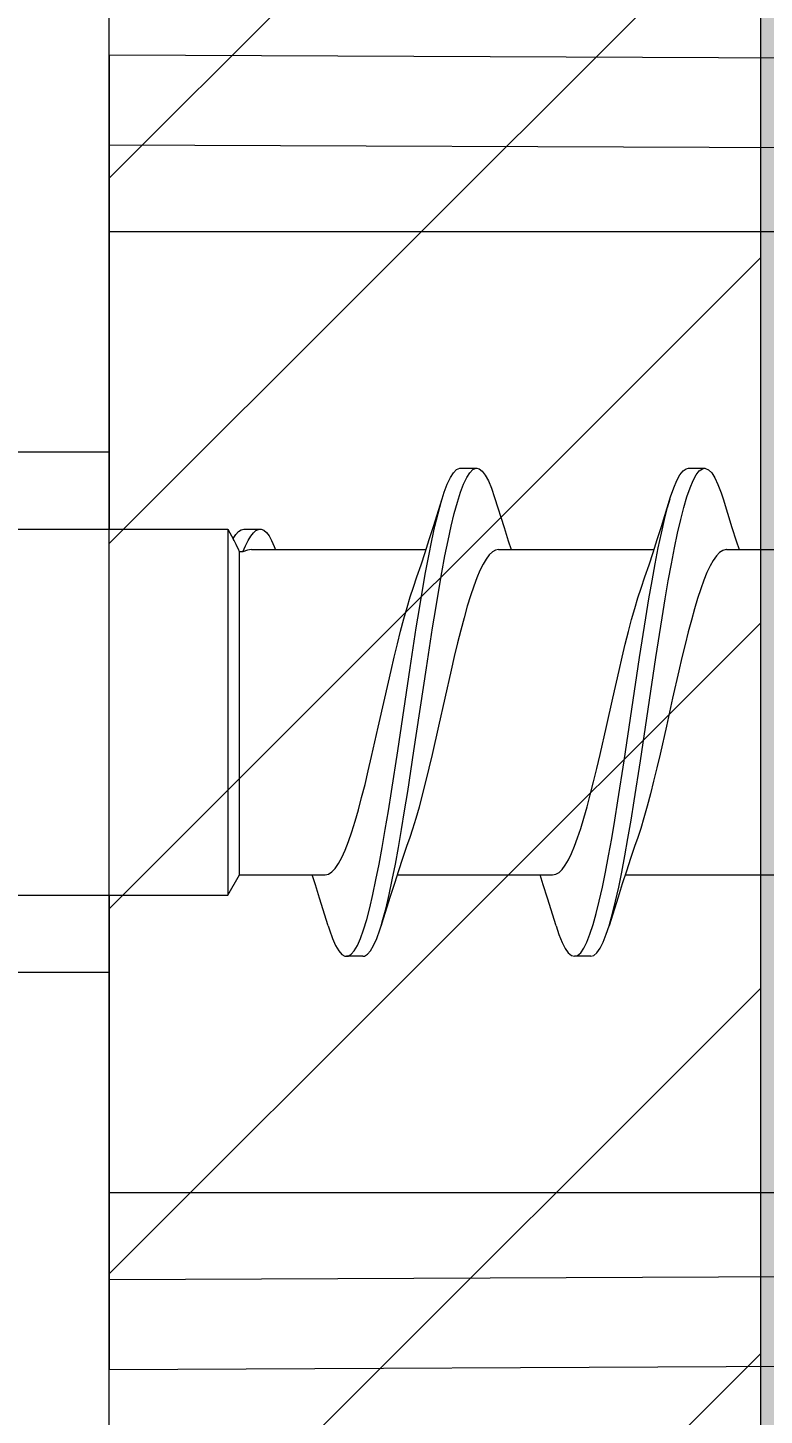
# Model space of a CAD drawing. Header units: millimetres. Extents: x -853320 to 19484, y -510814 to 9708.
# Drawn here: x 12782.35 to 12786.87, y 7130.49 to 7139.02 of the extents above; entities that cross this region are included whole.
import ezdxf

# ---------------------------------------------------------------- set-up
doc = ezdxf.new("R2010")
doc.units = ezdxf.units.MM
doc.layers.add('DS_ST_quote 1_50', color=7, linetype='Continuous')
for name, color, linetype, lineweight in [('F_DIBOND_soffitto_cassone', 7, 'Continuous', 5), ('F_ELETTRICO', 22, 'Continuous', 5), ('F_PARETE_nuove', 5, 'Continuous', 5), ('F_TUBOLARE sez.40x40', 7, 'Continuous', 5)]:
    doc.layers.add(name, color=color, linetype=linetype, lineweight=lineweight)
doc.styles.add('ARIAL', font='arial.ttf')
doc.dimstyles.new('ISO-100', dxfattribs={"dimtxt": 100, "dimasz": 5, "dimexe": 0.25, "dimexo": 6, "dimgap": 6, "dimtad": 1, "dimtxsty": 'ARIAL', "dimblk": 'ARCHTICK', "dimcen": 2.5, "dimdle": 15, "dimse1": 1, "dimse2": 1, "dimclrd": 256, "dimclre": 256, "dimclrt": 256, "dimadec": 0, "dimazin": 0, "dimtfac": 1, "dimtmove": 0, "dimatfit": 3, "dimldrblk": 'ARCHTICK', "dimfxl": 1, "dimlwd": -1, "dimlwe": -1, "dimarcsym": 0})

# ---------------------------------------------------------------- blocks, each defined once
blk = doc.blocks.new('SCATOLA INCASSO_1 P_sezione e pianta')
at = {"layer": 'F_ELETTRICO'}
for p, q in [((55437.3638, -13682.5278), (55437.3638, -13680.0865)), ((55461.4861, -13680.1948), (55437.3638, -13680.0865)), ((55461.4773, -13680.7467), (55437.3638, -13680.639)), ((55462.472, -13681.1733), (55437.3638, -13681.1734)), ((55437.3638, -13682.5278), (55435.1638, -13682.5278)), ((55437.3638, -13683.0028), (55437.3638, -13682.5278)), ((55438.9213, -13682.6278), (55438.8213, -13682.6278)), ((55440.3213, -13682.6278), (55440.2213, -13682.6278)), ((55438.9073, -13682.738), (55438.9263, -13682.7912)), ((55440.298, -13682.7157), (55440.317, -13682.764)), ((55440.489, -13682.9924), (55440.4341, -13682.8158)), ((55435.1638, -13683.0028), (55438.0917, -13683.0028)), ((55438.0917, -13685.2528), (55438.0917, -13683.0028)), ((55438.0917, -13683.0028), (55438.1638, -13683.1278)), ((55438.1638, -13683.1278), (55438.1638, -13685.1146)), ((55438.1638, -13683.1278), (55438.6873, -13683.1278)), ((55439.1323, -13683.1278), (55440.0873, -13683.1278)), ((55440.5323, -13683.1278), (55441.4873, -13683.1278)), ((55440.4885, -13683.5829), (55440.5266, -13683.8287)), ((55440.5885, -13683.5829), (55440.6266, -13683.8287)), ((55439.0978, -13683.6416), (55439.1359, -13683.8902)), ((55439.1978, -13683.6416), (55439.2359, -13683.8902)), ((55438.976, -13683.8559), (55439.0169, -13684.0361)), ((55439.1359, -13683.8902), (55439.2121, -13684.4006)), ((55439.2359, -13683.8902), (55439.3121, -13684.4006)), ((55440.5266, -13683.8287), (55440.6218, -13684.465)), ((55440.6266, -13683.8287), (55440.7218, -13684.465)), ((55440.7862, -13684.0421), (55440.7475, -13683.8712)), ((55439.4634, -13684.3858), (55439.4245, -13684.2138)), ((55440.4566, -13684.2142), (55440.4952, -13684.3844)), ((55439.2121, -13684.4006), (55439.2502, -13684.6476)), ((55439.3121, -13684.4006), (55439.3502, -13684.6476)), ((55440.6218, -13684.465), (55440.6599, -13684.7088)), ((55440.7218, -13684.465), (55440.7599, -13684.7088)), ((55438.1852, -13685.1146), (55438.1638, -13685.1146)), ((55438.1852, -13685.1146), (55438.2012, -13685.1514)), ((55438.2381, -13685.1278), (55439.3103, -13685.1278)), ((55439.7553, -13685.1278), (55440.7103, -13685.1278)), ((55441.1553, -13685.1278), (55442.1103, -13685.1278)), ((55435.1638, -13685.2528), (55438.0917, -13685.2528)), ((55437.3638, -13685.7278), (55437.3638, -13685.2528)), ((55438.0917, -13685.2528), (55438.1277, -13685.1904)), ((55438.1245, -13685.1958), (55438.1411, -13685.2204)), ((55438.1411, -13685.2204), (55438.1577, -13685.2385)), ((55438.1577, -13685.2385), (55438.1744, -13685.2497)), ((55438.1744, -13685.2497), (55438.1915, -13685.2537)), ((55438.1915, -13685.2537), (55438.2915, -13685.2537)), ((55439.3559, -13685.2701), (55439.4085, -13685.4397)), ((55440.7559, -13685.2701), (55440.8123, -13685.452)), ((55439.5216, -13685.4802), (55439.5407, -13685.5306)), ((55440.9123, -13685.452), (55440.9314, -13685.5073)), ((55439.5213, -13685.6278), (55439.6213, -13685.6278)), ((55440.9213, -13685.6278), (55441.0213, -13685.6278)), ((55437.3638, -13685.7278), (55435.1638, -13685.7278)), ((55437.3638, -13688.169), (55437.3638, -13685.7278)), ((55468.0938, -13687.0822), (55437.3638, -13687.0822)), ((55437.3638, -13687.6166), (55468.0938, -13687.4888)), ((55437.3638, -13688.169), (55468.0938, -13688.0406))]:
    blk.add_line(p, q, dxfattribs=at)
for points in [[(55438.7085, -13682.8158), (55438.7167, -13682.7899), (55438.7358, -13682.7369), (55438.7548, -13682.694), (55438.7739, -13682.6616), (55438.7929, -13682.6399), (55438.812, -13682.6291), (55438.8213, -13682.6278)], [(55438.8213, -13682.6278), (55438.831, -13682.6292), (55438.8501, -13682.6403), (55438.8692, -13682.6622), (55438.8882, -13682.6949), (55438.9073, -13682.738)], [(55438.9213, -13682.6278), (55438.931, -13682.6292), (55438.9501, -13682.6403), (55438.9692, -13682.6622), (55438.9882, -13682.6949), (55439.0073, -13682.738), (55439.0263, -13682.7912), (55439.0341, -13682.8159)], [(55440.1085, -13682.8158), (55440.1265, -13682.7615), (55440.1456, -13682.7136), (55440.1646, -13682.6761), (55440.1837, -13682.6491), (55440.2027, -13682.633), (55440.2213, -13682.6278)], [(55440.2213, -13682.6278), (55440.2408, -13682.6335), (55440.2599, -13682.6502), (55440.2789, -13682.6776), (55440.298, -13682.7157)], [(55440.3213, -13682.6278), (55440.3408, -13682.6335), (55440.3599, -13682.6502), (55440.3789, -13682.6776), (55440.398, -13682.7157), (55440.417, -13682.764), (55440.4341, -13682.8158)], [(55440.317, -13682.764), (55440.3361, -13682.8224), (55440.3551, -13682.8902), (55440.3742, -13682.9671), (55440.3932, -13683.0525), (55440.4123, -13683.1458)], [(55438.7085, -13682.8158), (55438.6559, -13682.9855), (55438.6302, -13683.0664), (55438.6103, -13683.1278)], [(55438.9263, -13682.7912), (55438.9454, -13682.8543), (55438.9644, -13682.9266)], [(55439.0899, -13682.9954), (55439.0372, -13682.8261), (55439.0341, -13682.8159)], [(55439.0341, -13682.8159), (55439.0454, -13682.8543), (55439.0644, -13682.9266), (55439.0835, -13683.0077), (55439.1025, -13683.097)], [(55440.1085, -13682.8158), (55440.0559, -13682.9855), (55440.0302, -13683.0664), (55440.0103, -13683.1278)], [(55440.4341, -13682.8158), (55440.4361, -13682.8224), (55440.4551, -13682.8902), (55440.4742, -13682.9671), (55440.4932, -13683.0525), (55440.5123, -13683.1458)], [(55438.9644, -13682.9266), (55438.9835, -13683.0077), (55439.0025, -13683.097)], [(55439.2099, -13683.3589), (55439.1904, -13683.3026), (55439.1654, -13683.2285), (55439.1404, -13683.1529), (55439.1154, -13683.0755), (55439.0899, -13682.9954)], [(55440.6099, -13683.3589), (55440.5906, -13683.303), (55440.5655, -13683.2286), (55440.5402, -13683.152), (55440.5147, -13683.0733), (55440.489, -13682.9924)], [(55438.6873, -13683.1278), (55438.6897, -13683.1278), (55438.7101, -13683.133), (55438.7306, -13683.1465), (55438.751, -13683.1684), (55438.7715, -13683.1982), (55438.7919, -13683.236), (55438.8124, -13683.2812), (55438.8328, -13683.3335), (55438.8533, -13683.3925), (55438.8737, -13683.4578), (55438.8942, -13683.5286), (55438.9146, -13683.6045), (55438.9351, -13683.6848), (55438.9555, -13683.7689), (55438.976, -13683.8559)], [(55439.0025, -13683.097), (55439.0216, -13683.1939), (55439.0406, -13683.2975), (55439.0597, -13683.4072), (55439.0787, -13683.5222), (55439.0978, -13683.6416)], [(55439.1025, -13683.097), (55439.1216, -13683.1939), (55439.1406, -13683.2975), (55439.1597, -13683.4072), (55439.1787, -13683.5222), (55439.1978, -13683.6416)], [(55440.0873, -13683.1278), (55440.1076, -13683.1319), (55440.1268, -13683.1434), (55440.1459, -13683.1621), (55440.165, -13683.188), (55440.1842, -13683.2207), (55440.2033, -13683.2601), (55440.2222, -13683.3054), (55440.2411, -13683.3566), (55440.2602, -13683.4139), (55440.2796, -13683.4776), (55440.2993, -13683.5471), (55440.319, -13683.6214), (55440.3389, -13683.7003), (55440.3589, -13683.783), (55440.3788, -13683.8679)], [(55440.4123, -13683.1458), (55440.4313, -13683.2462), (55440.4504, -13683.353), (55440.4694, -13683.4656), (55440.4885, -13683.5829)], [(55440.5123, -13683.1458), (55440.5313, -13683.2462), (55440.5504, -13683.353), (55440.5694, -13683.4656), (55440.5885, -13683.5829)], [(55439.347, -13683.8692), (55439.3271, -13683.784), (55439.307, -13683.7008), (55439.2869, -13683.6211), (55439.2668, -13683.5456), (55439.2468, -13683.4749), (55439.227, -13683.4103), (55439.2099, -13683.3589)], [(55440.7475, -13683.8712), (55440.7278, -13683.787), (55440.708, -13683.7048), (55440.6881, -13683.6258), (55440.6682, -13683.5505), (55440.6482, -13683.4796), (55440.6283, -13683.4145), (55440.6099, -13683.3589)], [(55439.4245, -13684.2138), (55439.3861, -13684.0416), (55439.347, -13683.8692)], [(55440.3788, -13683.8679), (55440.4179, -13684.0408), (55440.4566, -13684.2142)], [(55439.0169, -13684.0361), (55439.0565, -13684.2138), (55439.0952, -13684.3844)], [(55440.8628, -13684.3831), (55440.8245, -13684.2137), (55440.7862, -13684.0421)], [(55439.0952, -13684.3844), (55439.1146, -13684.4677), (55439.1342, -13684.5488), (55439.1538, -13684.627), (55439.1736, -13684.702), (55439.1935, -13684.7727), (55439.2133, -13684.8379), (55439.2328, -13684.8966)], [(55439.7553, -13685.1278), (55439.7372, -13685.1245), (55439.7176, -13685.1135), (55439.6983, -13685.0952), (55439.6792, -13685.07), (55439.6603, -13685.0383), (55439.6413, -13684.9998), (55439.6221, -13684.9544), (55439.6028, -13684.9026), (55439.5833, -13684.8443), (55439.5635, -13684.7795), (55439.5434, -13684.7089), (55439.5234, -13684.6334), (55439.5034, -13684.5539), (55439.4833, -13684.4708), (55439.4634, -13684.3858)], [(55440.4952, -13684.3844), (55440.5144, -13684.4668), (55440.5337, -13684.5468), (55440.553, -13684.6238), (55440.5724, -13684.6974), (55440.5918, -13684.7669), (55440.6112, -13684.8314), (55440.6306, -13684.8904)], [(55441.1553, -13685.1278), (55441.153, -13685.1277), (55441.1329, -13685.1227), (55441.1129, -13685.1097), (55441.0931, -13685.0891), (55441.0737, -13685.0615), (55441.0545, -13685.0273), (55441.0354, -13684.9865), (55441.0162, -13684.9392), (55440.997, -13684.886), (55440.9778, -13684.8271), (55440.9587, -13684.7631), (55440.9395, -13684.6944), (55440.9204, -13684.6215), (55440.9012, -13684.545), (55440.882, -13684.4653), (55440.8628, -13684.3831)], [(55439.2502, -13684.6476), (55439.2692, -13684.7659), (55439.2883, -13684.8795), (55439.3073, -13684.9876), (55439.3264, -13685.0894)], [(55439.3502, -13684.6476), (55439.3692, -13684.7659), (55439.3883, -13684.8795), (55439.4073, -13684.9876), (55439.4264, -13685.0894)], [(55440.6599, -13684.7088), (55440.679, -13684.8248), (55440.698, -13684.9357), (55440.7171, -13685.0406), (55440.7361, -13685.1389)], [(55440.7599, -13684.7088), (55440.779, -13684.8248), (55440.798, -13684.9357), (55440.8171, -13685.0406), (55440.8361, -13685.1389)], [(55439.2328, -13684.8966), (55439.2544, -13684.9596), (55439.2795, -13685.0339), (55439.3047, -13685.1105), (55439.3302, -13685.1892), (55439.3559, -13685.2701)], [(55440.6306, -13684.8904), (55440.6544, -13684.9596), (55440.6795, -13685.0339), (55440.7047, -13685.1105), (55440.7302, -13685.1892), (55440.7559, -13685.2701)], [(55439.3264, -13685.0894), (55439.3454, -13685.1842), (55439.3645, -13685.2713), (55439.3835, -13685.35), (55439.4026, -13685.4198), (55439.4085, -13685.4397)], [(55439.4264, -13685.0894), (55439.4454, -13685.1842), (55439.4645, -13685.2713), (55439.4835, -13685.35), (55439.5026, -13685.4198), (55439.5216, -13685.4802)], [(55438.1638, -13685.1146), (55438.1573, -13685.1303), (55438.1507, -13685.1451), (55438.1441, -13685.1591), (55438.1376, -13685.1722), (55438.131, -13685.1845), (55438.1277, -13685.1904)], [(55438.2382, -13685.1278), (55438.2137, -13685.125), (55438.1852, -13685.1146)], [(55438.2012, -13685.1514), (55438.2172, -13685.1832), (55438.2333, -13685.2096), (55438.2493, -13685.2301), (55438.2653, -13685.2445), (55438.2814, -13685.2523), (55438.2915, -13685.2537)], [(55438.2915, -13685.2537), (55438.2974, -13685.2532), (55438.3135, -13685.247), (55438.3295, -13685.2333), (55438.3455, -13685.2121), (55438.3616, -13685.1831), (55438.3776, -13685.1463), (55438.3852, -13685.1262)], [(55439.7312, -13685.4491), (55439.789, -13685.2631), (55439.8147, -13685.1822), (55439.8323, -13685.1278)], [(55440.7361, -13685.1389), (55440.7552, -13685.2299), (55440.7742, -13685.3127), (55440.7933, -13685.3869), (55440.8085, -13685.4397)], [(55440.8361, -13685.1389), (55440.8552, -13685.2299), (55440.8742, -13685.3127), (55440.8933, -13685.3869), (55440.9123, -13685.452)], [(55441.1341, -13685.4397), (55441.189, -13685.2631), (55441.2147, -13685.1822), (55441.2323, -13685.1278)], [(55439.4085, -13685.4397), (55439.4216, -13685.4802), (55439.4407, -13685.5306), (55439.4597, -13685.5709), (55439.4788, -13685.6005), (55439.4978, -13685.6195), (55439.5169, -13685.6275), (55439.5213, -13685.6278)], [(55439.6213, -13685.6278), (55439.6359, -13685.6245), (55439.655, -13685.6107), (55439.674, -13685.586), (55439.6931, -13685.5506), (55439.7121, -13685.5049), (55439.7312, -13685.4491)], [(55440.8123, -13685.452), (55440.8314, -13685.5073), (55440.8504, -13685.5526), (55440.8695, -13685.5874), (55440.8885, -13685.6116), (55440.9076, -13685.6249), (55440.9213, -13685.6278)], [(55440.9314, -13685.5073), (55440.9504, -13685.5526), (55440.9695, -13685.5874), (55440.9885, -13685.6116), (55441.0076, -13685.6249), (55441.0213, -13685.6278)], [(55441.0213, -13685.6278), (55441.0267, -13685.6273), (55441.0457, -13685.6188), (55441.0648, -13685.5994), (55441.0838, -13685.5692), (55441.1029, -13685.5284), (55441.1219, -13685.4775), (55441.1341, -13685.4397)], [(55439.5407, -13685.5306), (55439.5597, -13685.5709), (55439.5788, -13685.6005), (55439.5978, -13685.6195), (55439.6169, -13685.6275), (55439.6213, -13685.6278)]]:
    blk.add_lwpolyline(points, dxfattribs=at)
blk = doc.blocks.new('PARETI NUOVE_slider grande_cucina_rev.01_pianta')
at = {"layer": 'F_DIBOND_soffitto_cassone'}
h = blk.add_hatch(dxfattribs=at)
h.set_pattern_fill('ANSI31', color=1, scale=0.5)
h.set_pattern_definition([(45, (-5301.5022, -601), (-1.122532015, 1.122532015), [])])
h.paths.add_polyline_path([(26676.6164, 22972.6603), (26680.6164, 22972.6603), (26680.6164, 21854.6604), (26676.6164, 21854.6604)])
at = {"layer": 'F_TUBOLARE sez.40x40', "true_color": 0x636466}
h = blk.add_hatch(color=251, dxfattribs=at)
h.dxf.hatch_style = 1
h.paths.add_polyline_path([(26680.6164, 21854.6604), (26720.6164, 21854.6604), (26720.6164, 22972.6603), (26680.6164, 22972.6603)])
h.paths.add_polyline_path([(26682.1164, 21854.6604), (26719.1164, 21854.6604), (26719.1164, 22972.6603), (26682.1164, 22972.6603)], flags=17)
at = {"layer": 'F_DIBOND_soffitto_cassone', "color": 1}
blk.add_lwpolyline([(26676.6164, 22972.6603), (26680.6164, 22972.6603), (26680.6164, 21854.6604), (26676.6164, 21854.6604)], close=True, dxfattribs=at)
at = {"layer": 'F_TUBOLARE sez.40x40'}
blk.add_lwpolyline([(26680.6164, 21854.6604), (26720.6164, 21854.6604), (26720.6164, 22972.6603), (26680.6164, 22972.6603)], close=True, dxfattribs=at)
at = {"layer": 'Defpoints', "xscale": -1, "rotation": 180}
blk.add_blockref('SCATOLA INCASSO_1 P_sezione e pianta', (-28760.7475, 8539.5326), dxfattribs=at)
blk = doc.blocks.new('_ArchTick')
at = {"color": 0, "linetype": 'ByBlock', "const_width": 0.15}
blk.add_lwpolyline([(-0.5, -0.5), (0.5, 0.5)], dxfattribs=at)
blk = doc.blocks.new('*D146')
at = {"layer": 'Defpoints', "color": 0, "transparency": 16777216}
for p in [(5588.556, 7348.8148), (19268.5243, 2810.6601), (19483.824, 2810.6601)]:
    blk.add_point(p, dxfattribs=at)
at = {"layer": 'DS_ST_quote 1_50', "transparency": 16777216}
blk.add_line((19268.5243, 7363.8148), (19268.5243, 2795.6601), dxfattribs=at)
at = {"layer": 'DS_ST_quote 1_50', "transparency": 16777216, "xscale": 5, "yscale": 5, "zscale": 5}
for p, rotation in [((19268.5243, 7348.8148), 90), ((19268.5243, 2810.6601), 270)]:
    blk.add_blockref('_ArchTick', p, dxfattribs=dict(at, rotation=rotation))
at = {"layer": 'DS_ST_quote 1_50', "transparency": 16777216, "insert": (19202.4288, 5079.7375), "char_height": 100, "attachment_point": 5, "rotation": 90, "style": 'ARIAL'}
blk.add_mtext('4538,15', dxfattribs=at)

msp = doc.modelspace()

# ---------------------------------------------------------------- block references
at = {"layer": 'F_PARETE_nuove'}
msp.add_blockref('PARETI NUOVE_slider grande_cucina_rev.01_pianta', (-13893.7658, -15088.8454), dxfattribs=at)

# ---------------------------------------------------------------- dimensions: what is measured, and where the dimension line sits
at = {"layer": 'DS_ST_quote 1_50', "color": 4}
dim = msp.add_linear_dim(base=(19268.5243, 2810.6601), p1=(5588.556, 7348.8148), p2=(19483.824, 2810.6601), angle=90, dimstyle='ISO-100', dxfattribs=at)
dim.commit()
dim.dimension.update_dxf_attribs({"geometry": '*D146', "text_midpoint": (19202.4288, 5079.7375)})

doc.saveas('drawing.dxf')
